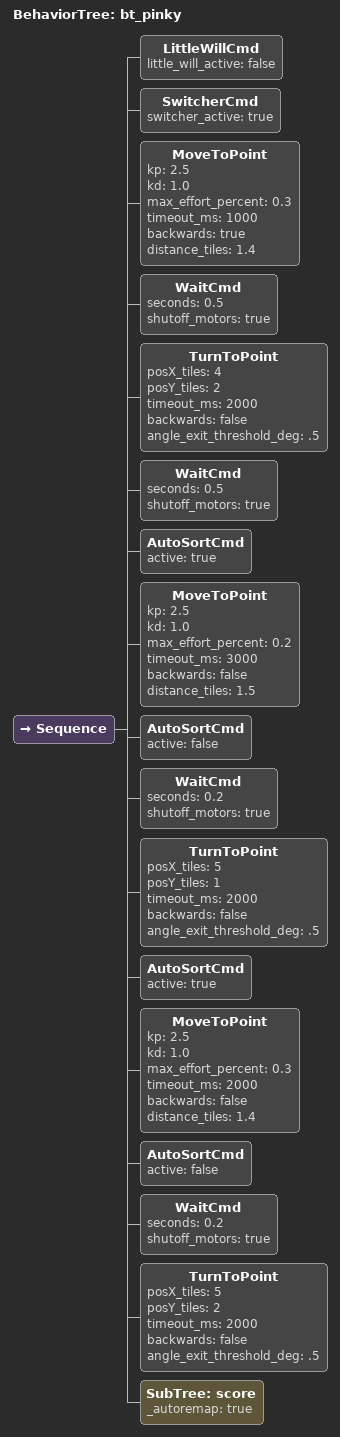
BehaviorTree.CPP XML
<?xml version="1.0" encoding="UTF-8"?>
<root BTCPP_format="4"
  main_tree_to_execute="bt_pinky"

>
  <include path="bt_scoring.xml"/>
  <BehaviorTree ID="bt_pinky"
  >
    <Sequence>

      <LittleWillCmd little_will_active="false"/>
        <SwitcherCmd switcher_active="true"/>
      <MoveToPoint kp="2.5"
      kd="1.0"
      max_effort_percent="0.3"
      timeout_ms="1000"
      backwards="true"
      distance_tiles="1.4" />
      <WaitCmd seconds="0.5"
      shutoff_motors="true"/>
      <TurnToPoint posX_tiles="4"
      posY_tiles="2"
      timeout_ms="2000"
      backwards="false"
      angle_exit_threshold_deg=".5"/>
      <WaitCmd seconds="0.5"
      shutoff_motors="true"/>
      <AutoSortCmd active="true"/>

      <MoveToPoint kp="2.5"
        kd="1.0"
        max_effort_percent="0.2"
        timeout_ms="3000"
        backwards="false"
        distance_tiles="1.5" />
        <AutoSortCmd active="false"/>
      <WaitCmd seconds="0.2"
        shutoff_motors="true"/>
        <TurnToPoint posX_tiles="5"
        posY_tiles="1"
        timeout_ms="2000"
        backwards="false"
        angle_exit_threshold_deg=".5"/>
              <AutoSortCmd active="true"/>

        <MoveToPoint kp="2.5"
        kd="1.0"
        max_effort_percent="0.3"
        timeout_ms="2000"
        backwards="false"
        distance_tiles="1.4" />
        <AutoSortCmd active="false"/>
        <WaitCmd seconds="0.2"
        shutoff_motors="true"/>
        <TurnToPoint posX_tiles="5"
        posY_tiles="2"
      timeout_ms="2000"
      backwards="false"
      angle_exit_threshold_deg=".5"/>

        <!-- ===== Scoring subtree (defined in bt_scoring.xml) =====
        Assumes the robot is already lined up at the goal. Move this
        SubTree wherever scoring should happen in the sequence. -->
        <SubTree ID="score" _autoremap="true"/>

      <!-- ===== Switcher (digital port 2) ===== -->

      <!-- ===== Little Will (digital port 7) ===== -->

      <!-- Hold here so the tree doesn't loop/restart while observing -->
    </Sequence>
  </BehaviorTree>
</root>
